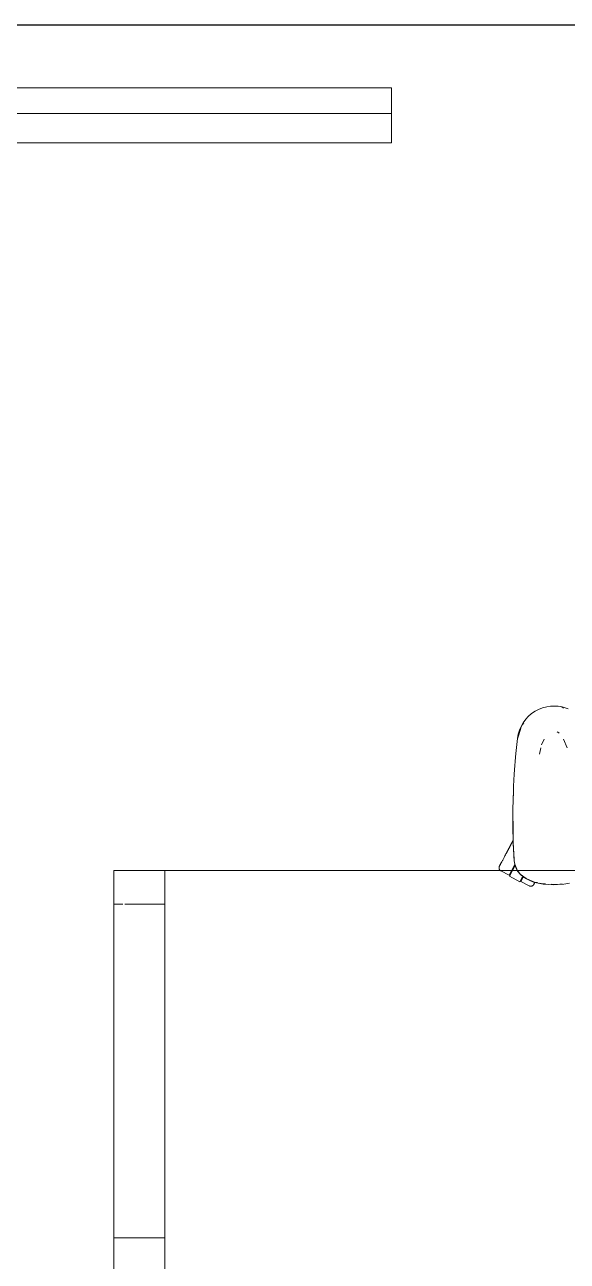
# Model space of a CAD drawing. Header units: millimetres. Extents: x 155927 to 317870, y -36033 to 97293.
# Drawn here: x 220091 to 220733, y 18615 to 20078 of the extents above; entities that cross this region are included whole.
import ezdxf

# ---------------------------------------------------------------- set-up
doc = ezdxf.new("R2010")
doc.units = ezdxf.units.MM
doc.header["$MEASUREMENT"] = 0
for name, color, linetype, lineweight in [('A-WALL', 7, 'CONTINUOUS', 9), ('G-IMPT', 8, 'CONTINUOUS', 9), ('I-FURN', 8, 'CONTINUOUS', 9)]:
    doc.layers.add(name, color=color, linetype=linetype, lineweight=lineweight)

msp = doc.modelspace()

# ---------------------------------------------------------------- linework, layer by layer
at = {"layer": 'A-WALL', "lineweight": 30}
msp.add_line((216625.8, 20077.6), (221838.8, 20077.6), dxfattribs=at)
at = {"layer": 'G-IMPT'}
for p, q in [((220683.6, 19256.2), (220686.7, 19259.7)), ((220690.6, 19263), (220686.7, 19259.7)), ((220694.7, 19265.8), (220690.6, 19263)), ((220694.7, 19265.8), (220698.9, 19268)), ((220698.9, 19268), (220703.6, 19269.9)), ((220708.5, 19271.1), (220703.6, 19269.9)), ((220708.5, 19271.1), (220713, 19271.8)), ((220716.8, 19271.9), (220713, 19271.8)), ((220716.8, 19271.9), (220721.9, 19271.6)), ((220721.9, 19271.6), (220726.8, 19270.8)), ((220728.5, 19269.4), (220726.5, 19270)), ((220726.8, 19270.8), (220728.9, 19270.2)), ((220733.7, 19268.5), (220728.9, 19270.2)), ((220673.9, 19233.1), (220677.7, 19245.5)), ((220677.7, 19245.5), (220674.8, 19236.4)), ((220675.9, 19242), (220679.7, 19250.1)), ((220678.1, 19247.7), (220676.2, 19243.5)), ((220678.1, 19247.7), (220680.6, 19252.2)), ((220681.3, 19252.2), (220679.7, 19250.1)), ((220683.6, 19256.2), (220680.6, 19252.2)), ((220672, 19215.7), (220673.9, 19233.6)), ((220673.9, 19233.6), (220674.8, 19238.6)), ((220673.9, 19233.1), (220674.8, 19236.4)), ((220675.9, 19242), (220674, 19233.6)), ((220676.2, 19243.5), (220674.8, 19238.6)), ((220705.5, 19232.7), (220702.2, 19225.9)), ((220720.7, 19241.3), (220722.9, 19240.3)), ((220722.9, 19240.3), (220723.3, 19240)), ((220732.5, 19222.4), (220728.4, 19232.8)), ((220671.6, 19211.5), (220672, 19215.7)), ((220699.8, 19214.9), (220701.4, 19222.3)), ((220670.4, 19196.5), (220671.6, 19211.5)), ((220671, 19204.6), (220671.2, 19206.3)), ((220670.1, 19191.4), (220669.2, 19177.2)), ((220670.4, 19196.5), (220670.1, 19191.4)), ((220669, 19171.2), (220668.6, 19159.5)), ((220669, 19171.2), (220669.2, 19177.2)), ((220668.4, 19151), (220668.6, 19159.5)), ((220668.9, 19166.3), (220668.7, 19164.4)), ((220668.7, 19164.4), (220668.7, 19162.9)), ((220668.4, 19151), (220668.3, 19140.2)), ((220668.4, 19151), (220668.4, 19130.9)), ((220668.4, 19151), (220668.6, 19121)), ((220668.6, 19121), (220668.3, 19140.2)), ((220668.4, 19131.3), (220668.4, 19128.8)), ((220668.4, 19130.9), (220668.6, 19121)), ((220668.4, 19130.9), (220668.9, 19109.5)), ((220668.4, 19130.9), (220668.9, 19110.7)), ((220668.4, 19128.8), (220668.5, 19126.9)), ((220668.6, 19121), (220668.9, 19109.5)), ((220668.9, 19109.5), (220668.9, 19110.7)), ((220668.9, 19110.7), (220669.9, 19088.9)), ((220668.9, 19110.7), (220669.8, 19090.5)), ((220668.9, 19109.5), (220669.9, 19088.9)), ((220669.7, 19092.7), (220669.8, 19090.5)), ((220669.9, 19088.9), (220669.8, 19090.5)), ((220669.9, 19088.9), (220670.2, 19087.2)), ((220670.7, 19085), (220670.1, 19088.9)), ((220670.6, 19084.8), (220670.2, 19087.2)), ((220670.6, 19084.8), (220671, 19083.5)), ((220670.7, 19085), (220673.1, 19078.8)), ((220672.4, 19079.9), (220671, 19083.5)), ((220672.4, 19079.9), (220673.7, 19077.6)), ((220673.1, 19078.8), (220674, 19077.6)), ((220673.7, 19077.6), (220674.4, 19076.4)), ((220674, 19077.6), (220677.2, 19073.2)), ((220674.4, 19076.4), (220677.4, 19072.7)), ((220677.2, 19073.2), (220684, 19068)), ((220680.5, 19070), (220677.4, 19072.7)), ((220684.5, 19067.4), (220680.5, 19070)), ((220684, 19068), (220688.4, 19066.1)), ((220684.5, 19067.4), (220688.6, 19065.4)), ((220694, 19063.8), (220688.4, 19066.1)), ((220692.9, 19063.8), (220688.6, 19065.4)), ((220692.9, 19063.8), (220698.4, 19062.4)), ((220694, 19063.8), (220697.5, 19063.1)), ((220704.3, 19061.4), (220698.4, 19062.4)), ((220700.3, 19062.5), (220704, 19061.8)), ((220704, 19061.8), (220707.2, 19061.6)), ((220704.3, 19061.4), (220710.5, 19060.8)), ((220716.8, 19060.6), (220710.5, 19060.8)), ((220713.7, 19061.2), (220716.8, 19061)), ((220724, 19061.2), (220716.8, 19061)), ((220721.3, 19060.7), (220716.8, 19060.6)), ((220721.3, 19060.7), (220728.7, 19061.3)), ((220724, 19061.2), (220726.8, 19061.6)), ((220735.4, 19062.4), (220728.7, 19061.3))]:
    msp.add_line(p, q, dxfattribs=at)
at = {"layer": 'I-FURN'}
for p, q in [((218125.1, 20002.8), (220525.1, 20002.8)), ((220525.1, 20002.8), (220525.1, 19972.8)), ((220525.1, 19972.8), (218125.1, 19972.8)), ((220525.1, 19972.8), (218125.1, 19972.8)), ((220525.1, 19937.8), (220525.1, 19972.8)), ((218125.1, 19937.8), (220525.1, 19937.8)), ((220668.7, 19112.9), (220668.2, 19111.9)), ((220668.4, 19112.4), (220668.9, 19113.3)), ((220660.8, 19098.1), (220660.3, 19097.2)), ((220660.6, 19097.6), (220661.1, 19098.5)), ((220661.3, 19099), (220660.8, 19098.1)), ((220661.1, 19098.5), (220661.6, 19099.5)), ((220661.8, 19100), (220661.3, 19099)), ((220661.6, 19099.5), (220662.1, 19100.4)), ((220662.3, 19101), (220661.8, 19100)), ((220662.1, 19100.4), (220662.6, 19101.4)), ((220662.9, 19101.9), (220662.3, 19101)), ((220662.6, 19101.4), (220663.1, 19102.4)), ((220663.4, 19102.9), (220662.9, 19101.9)), ((220663.1, 19102.4), (220663.6, 19103.4)), ((220663.9, 19103.9), (220663.4, 19102.9)), ((220663.6, 19103.4), (220664.2, 19104.4)), ((220664.4, 19104.9), (220663.9, 19103.9)), ((220664.2, 19104.4), (220664.7, 19105.4)), ((220665, 19105.9), (220664.4, 19104.9)), ((220664.7, 19105.4), (220665.2, 19106.4)), ((220665.5, 19106.9), (220665, 19105.9)), ((220665.2, 19106.4), (220665.8, 19107.4)), ((220666, 19107.9), (220665.5, 19106.9)), ((220665.8, 19107.4), (220666.3, 19108.4)), ((220666.6, 19108.9), (220666, 19107.9)), ((220666.3, 19108.4), (220666.8, 19109.4)), ((220667.1, 19109.9), (220666.6, 19108.9)), ((220666.8, 19109.4), (220667.4, 19110.4)), ((220667.6, 19110.9), (220667.1, 19109.9)), ((220667.4, 19110.4), (220667.9, 19111.4)), ((220668.2, 19111.9), (220667.6, 19110.9)), ((220667.9, 19111.4), (220668.4, 19112.4)), ((220652.9, 19083.2), (220653.1, 19083.5)), ((220653, 19083.4), (220652.9, 19083.1)), ((220653.1, 19083.6), (220653, 19083.4)), ((220653.3, 19084), (220653.1, 19083.6)), ((220653.1, 19083.5), (220653.2, 19083.8)), ((220653.2, 19083.8), (220653.4, 19084.1)), ((220653.5, 19084.3), (220653.3, 19084)), ((220653.4, 19084.1), (220653.6, 19084.5)), ((220653.7, 19084.7), (220653.5, 19084.3)), ((220653.6, 19084.5), (220653.8, 19084.9)), ((220653.9, 19085.1), (220653.7, 19084.7)), ((220653.8, 19084.9), (220654, 19085.3)), ((220654.2, 19085.6), (220653.9, 19085.1)), ((220654, 19085.3), (220654.3, 19085.8)), ((220654.4, 19086.1), (220654.2, 19085.6)), ((220654.3, 19085.8), (220654.6, 19086.3)), ((220654.7, 19086.6), (220654.4, 19086.1)), ((220654.6, 19086.3), (220654.9, 19086.9)), ((220655, 19087.2), (220654.7, 19086.6)), ((220654.9, 19086.9), (220655.2, 19087.5)), ((220655.4, 19087.8), (220655, 19087.2)), ((220655.7, 19088.4), (220655.4, 19087.8)), ((220656, 19089.1), (220655.7, 19088.4)), ((220656.4, 19089.8), (220656, 19089.1)), ((220656.8, 19090.5), (220656.4, 19089.8)), ((220657.2, 19091.3), (220656.8, 19090.5)), ((220657.6, 19092), (220657.2, 19091.3)), ((220658, 19092.8), (220657.6, 19092)), ((220658.5, 19093.7), (220658, 19092.8)), ((220658.2, 19093.2), (220658.7, 19094.1)), ((220658.9, 19094.5), (220658.5, 19093.7)), ((220658.7, 19094.1), (220659.1, 19094.9)), ((220659.4, 19095.4), (220658.9, 19094.5)), ((220659.1, 19094.9), (220659.6, 19095.8)), ((220659.9, 19096.3), (220659.4, 19095.4)), ((220659.6, 19095.8), (220660.1, 19096.7)), ((220660.3, 19097.2), (220659.9, 19096.3)), ((220660.1, 19096.7), (220660.6, 19097.6)), ((220670.6, 19084.6), (220666.7, 19077.2)), ((220668, 19077.5), (220671.1, 19083.3)), ((220196.8, 18643), (220196.8, 19077.6)), ((220196.8, 19077.6), (220196.8, 19037.6)), ((220256.8, 19077.6), (220196.8, 19077.6)), ((220256.8, 19077.6), (220196.8, 19077.6)), ((221796.8, 19077.6), (220196.8, 19077.6)), ((220196.8, 19077.6), (220196.8, 18277.6)), ((220196.8, 18277.6), (220196.8, 19077.6)), ((220196.8, 19077.6), (221796.8, 19077.6)), ((220256.8, 19037.6), (220256.8, 19077.6)), ((220256.8, 19077.6), (220256.8, 18643)), ((220652.1, 19081.4), (220652.2, 19081.6)), ((220652.1, 19081.2), (220652.1, 19081.4)), ((220652.1, 19081.1), (220652.1, 19081.2)), ((220652.1, 19080.9), (220652.1, 19081.1)), ((220652.1, 19080.8), (220652.1, 19080.9)), ((220652.1, 19080.6), (220652.1, 19080.8)), ((220652.1, 19080.4), (220652.1, 19080.6)), ((220652.1, 19080.3), (220652.1, 19080.4)), ((220652.1, 19080.1), (220652.1, 19080.3)), ((220652.1, 19080), (220652.1, 19080.1)), ((220652.1, 19079.8), (220652.1, 19080)), ((220652.2, 19079.6), (220652.1, 19079.8)), ((220652.2, 19081.7), (220652.3, 19081.9)), ((220652.2, 19081.6), (220652.2, 19081.7)), ((220652.2, 19079.5), (220652.2, 19079.6)), ((220652.3, 19079.3), (220652.2, 19079.5)), ((220652.3, 19082), (220652.4, 19082.2)), ((220652.3, 19081.9), (220652.3, 19082)), ((220652.3, 19079.2), (220652.3, 19079.3)), ((220652.4, 19079), (220652.3, 19079.2)), ((220652.4, 19082.3), (220652.5, 19082.5)), ((220652.4, 19082.2), (220652.4, 19082.3)), ((220652.4, 19078.9), (220652.4, 19079)), ((220652.5, 19078.7), (220652.4, 19078.9)), ((220652.5, 19082.5), (220652.6, 19082.6)), ((220652.5, 19082.5), (220652.5, 19082.5)), ((220652.5, 19082.5), (220652.5, 19082.5)), ((220652.6, 19082.5), (220652.5, 19082.5)), ((220652.5, 19082.5), (220652.5, 19082.5)), ((220652.6, 19078.6), (220652.5, 19078.7)), ((220652.6, 19082.7), (220652.7, 19082.8)), ((220652.7, 19082.8), (220652.6, 19082.6)), ((220652.6, 19082.6), (220652.6, 19082.7)), ((220652.6, 19082.6), (220652.6, 19082.5)), ((220652.7, 19078.5), (220652.6, 19078.6)), ((220652.7, 19082.8), (220652.8, 19083)), ((220652.8, 19082.9), (220652.7, 19082.8)), ((220652.8, 19078.3), (220652.7, 19078.5)), ((220652.8, 19083), (220652.9, 19083.2)), ((220652.9, 19083.1), (220652.8, 19082.9)), ((220652.9, 19078.2), (220652.8, 19078.3)), ((220653, 19078.1), (220652.9, 19078.2)), ((220653.1, 19077.9), (220653, 19078.1)), ((220653.2, 19077.8), (220653.1, 19077.9)), ((220653.3, 19077.7), (220653.2, 19077.8)), ((220653.4, 19077.6), (220653.3, 19077.7)), ((220653.5, 19077.5), (220653.4, 19077.6)), ((220653.7, 19077.4), (220653.5, 19077.5)), ((220653.8, 19077.3), (220653.7, 19077.4)), ((220653.9, 19077.2), (220653.8, 19077.3)), ((220654.1, 19077.1), (220653.9, 19077.2)), ((220654.2, 19077.1), (220654.1, 19077.1)), ((220654.2, 19077.1), (220663.9, 19071.9)), ((220666.7, 19077.2), (220663.9, 19071.9)), ((220664.3, 19070.6), (220676.7, 19064)), ((220664.4, 19070.8), (220668, 19077.5)), ((220676.8, 19064.2), (220664.4, 19070.8)), ((220679.6, 19069.5), (220676.8, 19064.2)), ((220680.8, 19069.6), (220678, 19064.4)), ((220678, 19064.4), (220687.7, 19059.2)), ((220687.9, 19059.1), (220687.7, 19059.2)), ((220687.7, 19059.2), (220687.7, 19059.2)), ((220688, 19059.1), (220687.9, 19059.1)), ((220688.2, 19059), (220688, 19059.1)), ((220688.3, 19059), (220688.2, 19059)), ((220688.5, 19058.9), (220688.3, 19059)), ((220688.6, 19058.9), (220688.5, 19058.9)), ((220688.8, 19058.8), (220688.6, 19058.9)), ((220689, 19058.8), (220688.8, 19058.8)), ((220689.1, 19058.8), (220689, 19058.8)), ((220689.3, 19058.8), (220689.1, 19058.8)), ((220689.4, 19058.8), (220689.3, 19058.8)), ((220689.6, 19058.8), (220689.4, 19058.8)), ((220689.8, 19058.8), (220689.6, 19058.8)), ((220689.9, 19058.8), (220689.8, 19058.8)), ((220690.1, 19058.8), (220689.9, 19058.8)), ((220690.2, 19058.8), (220690.1, 19058.8)), ((220690.4, 19058.8), (220690.2, 19058.8)), ((220690.6, 19058.9), (220690.4, 19058.8)), ((220690.7, 19058.9), (220690.6, 19058.9)), ((220690.9, 19059), (220690.7, 19058.9)), ((220691, 19059), (220690.9, 19059)), ((220691.2, 19059.1), (220691, 19059)), ((220691.3, 19059.2), (220691.2, 19059.1)), ((220691.5, 19059.2), (220691.3, 19059.2)), ((220691.6, 19059.3), (220691.5, 19059.2)), ((220691.7, 19059.4), (220691.6, 19059.3)), ((220691.9, 19059.5), (220691.7, 19059.4)), ((220692, 19059.6), (220691.9, 19059.5)), ((220692.1, 19059.7), (220692, 19059.6)), ((220692.3, 19059.8), (220692.1, 19059.7)), ((220692.4, 19059.9), (220692.3, 19059.8)), ((220692.5, 19060), (220692.4, 19059.9)), ((220692.6, 19060.1), (220692.5, 19060)), ((220692.7, 19060.2), (220692.6, 19060.1)), ((220692.8, 19060.4), (220692.7, 19060.2)), ((220692.9, 19060.5), (220692.8, 19060.4)), ((220693, 19060.6), (220692.9, 19060.5)), ((220693.1, 19060.8), (220693, 19060.6)), ((220693.1, 19060.9), (220693.1, 19060.8)), ((220693.2, 19060.9), (220693.1, 19060.9)), ((220693.1, 19060.9), (220693.2, 19060.9)), ((220693.3, 19061.2), (220693.2, 19061)), ((220693.2, 19061.1), (220693.3, 19061.2)), ((220693.2, 19061), (220693.2, 19061.1)), ((220693.2, 19061), (220693.2, 19061)), ((220693.2, 19061), (220693.2, 19060.9)), ((220693.2, 19060.9), (220693.2, 19061)), ((220693.3, 19061.2), (220693.4, 19061.4)), ((220693.4, 19061.3), (220693.3, 19061.2)), ((220693.4, 19061.4), (220693.5, 19061.6)), ((220693.5, 19061.5), (220693.4, 19061.3)), ((220693.5, 19061.6), (220693.7, 19061.9)), ((220693.6, 19061.8), (220693.5, 19061.5)), ((220693.8, 19062), (220693.6, 19061.8)), ((220693.7, 19061.9), (220693.8, 19062.2)), ((220693.8, 19062.2), (220694, 19062.5)), ((220693.9, 19062.4), (220693.8, 19062)), ((220694.1, 19062.7), (220693.9, 19062.4)), ((220694, 19062.5), (220694.2, 19062.9)), ((220694.3, 19063.1), (220694.1, 19062.7)), ((220694.2, 19062.9), (220694.4, 19063.3)), ((220694.5, 19063.5), (220694.3, 19063.1)), ((220196.8, 19037.6), (220196.8, 17517.6)), ((220207.4, 19037.6), (220196.8, 19037.6)), ((220207.4, 19037.6), (220196.8, 19037.6)), ((220256.8, 19037.6), (220209.7, 19037.6)), ((220256.8, 19037.6), (220209.7, 19037.6)), ((220256.8, 18277.7), (220256.8, 19037.6)), ((220196.8, 18512.6), (220196.8, 18643)), ((220256.8, 18643), (220196.8, 18643)), ((220256.8, 18643), (220196.8, 18643)), ((220256.8, 18643), (220256.8, 18512.6))]:
    msp.add_line(p, q, dxfattribs=at)

doc.saveas('drawing.dxf')
